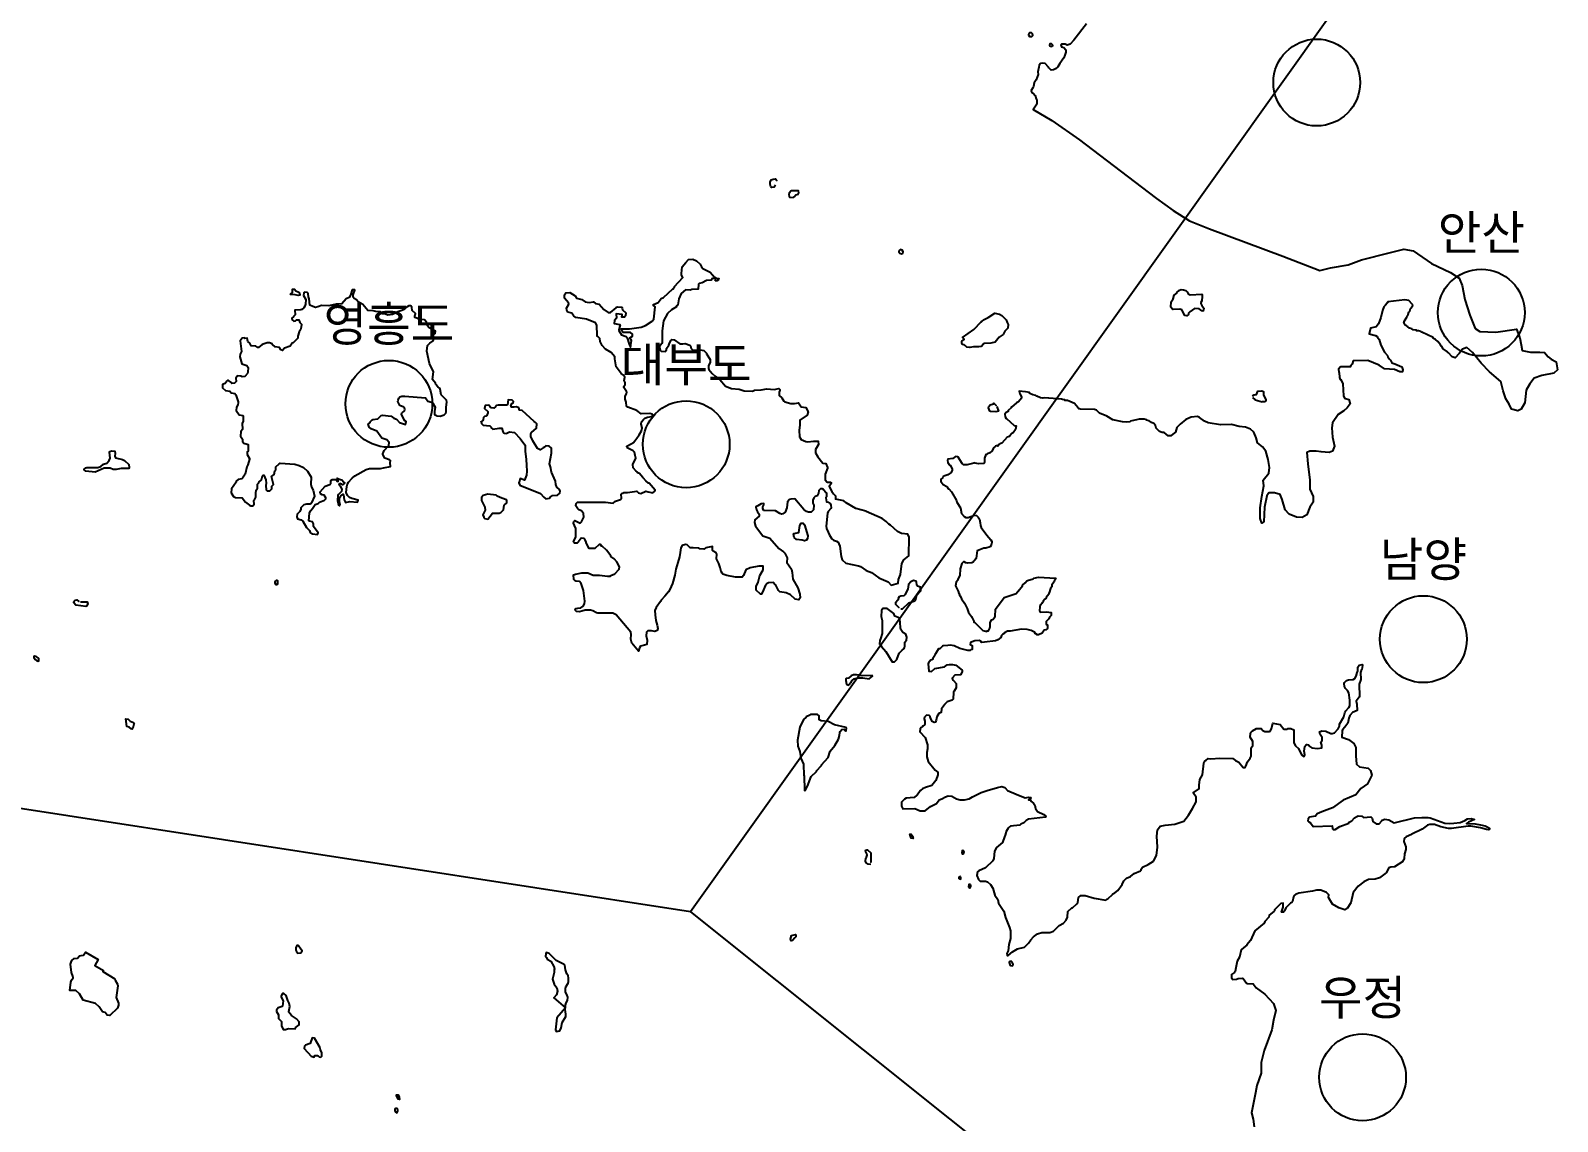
# Model space of a CAD drawing. Header units: millimetres. Extents: x -19392 to 580976, y -49129 to 736091.
# Drawn here: x 143650 to 187640, y 396857 to 428269 of the extents above; entities that cross this region are included whole.
import ezdxf
from ezdxf.enums import TextEntityAlignment as Align

# ---------------------------------------------------------------- set-up
doc = ezdxf.new("R2010")
doc.units = ezdxf.units.MM
for name, color, linetype in [('2121', 7, 'Continuous'), ('2122', 7, 'Continuous'), ('AWS', 4, 'Continuous'), ('AWS명', 2, 'Continuous'), ('티센', 6, 'Continuous')]:
    doc.layers.add(name, color=color, linetype=linetype)
doc.styles.get("Standard").update_dxf_attribs({"font": ''})
doc.styles.get('Standard').set_extended_font_data('Gulim')

msp = doc.modelspace()

# ---------------------------------------------------------------- linework, layer by layer
at = {"layer": '2121', "color": 7}
for points in [[(174072, 428459), (173707, 427990), (173597, 427880), (173516, 427851), (173516, 427851), (173454, 427876), (173348, 427881), (173335, 427857), (173352, 427800), (173421, 427780), (173478, 427717), (173474, 427647), (173474, 427647), (173446, 427561), (173417, 427487), (173302, 427324), (173249, 427227), (173178, 427167), (173123, 427139), (173054, 427131), (172983, 427197), (172977, 427217), (172882, 427321), (172801, 427334), (172751, 427319), (172707, 427273), (172697, 427218), (172674, 427076), (172680, 427006), (172619, 426847), (172564, 426766), (172549, 426654), (172522, 426622), (172478, 426544), (172479, 426521), (172494, 426487), (172534, 426463), (172592, 426398), (172618, 426306), (172638, 426266), (172638, 426154), (172566, 426038), (172535, 425995), (173076, 425675), (173869, 425125), (174642, 424533)], [(174642, 424533), (176086, 423435), (176573, 423087), (177041, 422786), (177615, 422561), (179733, 421768), (180792, 421357), (181099, 421438), (181609, 421519), (181996, 421663), (182789, 421866), (183218, 421970), (183484, 421930), (184011, 421559), (184561, 421299), (184804, 421137), (184891, 420928), (184972, 420523), (185111, 420072), (185273, 419689), (185400, 419603), (185869, 419585), (186459, 419666), (186558, 419423), (186598, 419221), (186621, 419053), (186865, 419012), (187131, 419012), (187270, 418995), (187374, 418873), (187455, 418810), (187600, 418729), (187640, 418503), (187536, 418404), (187189, 418341), (186969, 418260), (186847, 418098), (186743, 417912), (186702, 417548), (186598, 417363), (186500, 417322), (186315, 417363), (186251, 417507), (186153, 417669), (186072, 417895), (186008, 418161), (185684, 418445), (185441, 418688), (185192, 418995), (185030, 419140), (184908, 419093), (184804, 418972), (184690, 418845), (184609, 418874), (184504, 418988), (184473, 419008), (184473, 419020), (184350, 419109), (184306, 419170), (184286, 419182), (184274, 419220), (184196, 419312), (184129, 419369), (184073, 419401), (184061, 419427), (183729, 419584), (183708, 419607), (183635, 419625), (183579, 419626), (183579, 419639), (183481, 419655), (183447, 419677), (183380, 419698), (183328, 419738), (183306, 419744), (183287, 419771), (183255, 419782), (183219, 419846), (183229, 419909), (183301, 420016), (183308, 420053), (183339, 420093), (183359, 420161), (183359, 420161), (183385, 420185), (183406, 420262), (183464, 420329), (183471, 420368), (183459, 420395), (183361, 420499), (183242, 420514), (182754, 420453), (182753, 420440), (182734, 420434), (182734, 420422), (182677, 420348), (182639, 420312), (182603, 420212), (182550, 420007), (182488, 419820), (182417, 419734), (182255, 419696), (182214, 419535), (182401, 419488), (182444, 419459), (182458, 419442), (182451, 419436), (182505, 419371), (182547, 419213), (182656, 419012), (182741, 418914), (182754, 418874), (182802, 418803), (182832, 418774), (182869, 418705), (182869, 418705), (182956, 418676), (183155, 418582), (183185, 418504), (183179, 418445), (183095, 418443), (182941, 418507), (182660, 418527), (182506, 418633), (182176, 418769), (181759, 418757), (181729, 418665), (181674, 418603), (181674, 418587), (181387, 418589), (181336, 418515), (181340, 418437), (181352, 418419), (181358, 418283), (181384, 418223), (181397, 418223), (181460, 418100), (181473, 417750), (181507, 417687), (181507, 417687), (181626, 417646), (181666, 417525), (181585, 417403), (181487, 417316), (181319, 417218), (181157, 416975), (181140, 416830), (181157, 416564), (181221, 416297), (181157, 416159), (181059, 416118), (180833, 416135), (180688, 416159), (180509, 416159), (180422, 416118), (180445, 415788), (180509, 415319), (180509, 415059), (180607, 414850), (180607, 414688), (180509, 414549), (180422, 414324), (180283, 414243), (180121, 414260), (179913, 414341), (179791, 414468), (179710, 414769), (179652, 414914), (179490, 414955), (179322, 414955), (179264, 414874), (179201, 414549), (179183, 414121), (179120, 414080), (179079, 414219), (179079, 414526), (179120, 414850), (179183, 415157), (179160, 415319), (179322, 415528), (179345, 415690), (179305, 415915), (179241, 416159), (179143, 416280), (178998, 416402), (178957, 416546), (178894, 416708), (178795, 416789), (178651, 416847), (178471, 416871), (178246, 416926), (177937, 416920), (177582, 416973), (177467, 417020), (177331, 417130), (177266, 417159), (177085, 417140), (176937, 417067), (176769, 416934), (176677, 416836), (176636, 416708), (176555, 416651), (176497, 416598), (176422, 416598), (176364, 416645), (176306, 416691), (176254, 416691), (176173, 416726), (176080, 416822), (176080, 416822), (176063, 416894), (176014, 416951), (175942, 416980), (175878, 417028), (175797, 417048), (175797, 417061), (175734, 417077), (175585, 417083), (175553, 417068), (175335, 417022), (175316, 417006), (175215, 416995), (175109, 417006), (174828, 417057), (174658, 417170), (174450, 417251), (174359, 417340), (174303, 417360), (173897, 417363), (173851, 417378), (173850, 417392), (173819, 417417), (173731, 417531), (173525, 417612), (173451, 417620), (173451, 417633), (173383, 417643), (173352, 417659), (172990, 417681), (172990, 417681), (172865, 417689), (172811, 417680), (172746, 417691), (172638, 417739), (172610, 417763), (172529, 417777), (172442, 417821), (172427, 417846), (172310, 417868), (172134, 417884), (172148, 417806), (172203, 417718), (172199, 417686), (172110, 417582), (172053, 417549), (171916, 417424), (171904, 417424), (171898, 417406), (171816, 417325), (171816, 417300), (171758, 417272), (171721, 417220), (171726, 417145), (171755, 417094), (171767, 417094), (171990, 416900), (172046, 416884), (172026, 416784), (171956, 416689), (171924, 416664), (171854, 416593), (171854, 416593), (171854, 416581), (171791, 416556), (171632, 416391), (171607, 416376), (171538, 416336), (171515, 416305), (171509, 416317), (171449, 416306), (171443, 416288), (171393, 416251), (171354, 416164), (171290, 416109), (171219, 416084), (171200, 416063), (171171, 416058), (171132, 415955), (171136, 415843), (171110, 415806), (170960, 415795), (170861, 415816), (170855, 415826), (170829, 415810), (170635, 415763), (170535, 415768), (170486, 415806), (170378, 415984), (170352, 415999), (170302, 416003), (170219, 415951), (170081, 415925), (170069, 415891), (170069, 415891), (170074, 415834), (170086, 415806), (170099, 415806), (170106, 415773), (170119, 415770), (170129, 415750), (170141, 415750), (170203, 415652), (170202, 415608), (170169, 415546), (170074, 415472), (169993, 415452), (169943, 415425), (169929, 415388), (169879, 415351), (169872, 415270), (169884, 415270), (169945, 415194), (170050, 415136), (170091, 415076), (170108, 415070), (170179, 414984), (170325, 414734), (170336, 414687), (170445, 414523), (170475, 414360), (170549, 414278), (170597, 414250), (170667, 414249), (170844, 414310), (170905, 414304), (170905, 414304), (170948, 414259), (170985, 414203), (171010, 414093), (171015, 414018), (171039, 413961), (171203, 413735), (171313, 413609), (171343, 413559), (171343, 413528), (171322, 413447), (171298, 413406), (171176, 413367), (171113, 413362), (170926, 413285), (170898, 413079), (170886, 413054), (170841, 413011), (170840, 412999), (170822, 412993), (170803, 412962), (170771, 412938), (170646, 412933), (170596, 412940), (170547, 412973), (170528, 412970), (170477, 412923), (170435, 412772), (170421, 412574), (170370, 412476), (170363, 412445), (170313, 412383), (170313, 412383), (170298, 412283), (170376, 412128), (170396, 412056), (170409, 412054), (170416, 412002), (170434, 411989), (170473, 411905), (170562, 411783), (170633, 411625), (170672, 411512), (170757, 411392), (170765, 411364), (170777, 411360), (170831, 411259), (170831, 411234), (170850, 411234), (171082, 410992), (171202, 410966), (171208, 410985), (171252, 410987), (171284, 411062), (171297, 411108), (171298, 411216), (171331, 411299), (171369, 411313), (171439, 411397), (171455, 411606), (171701, 411942), (172043, 412055), (172084, 412105), (172096, 412105), (172096, 412105), (172103, 412125), (172228, 412277), (172228, 412302), (172301, 412366), (172350, 412425), (172373, 412436), (172533, 412481), (172553, 412500), (172688, 412526), (173175, 412505), (173187, 412480), (173149, 412444), (173139, 412396), (173078, 412313), (173073, 412251), (173032, 412202), (172999, 412077), (172987, 412065), (172986, 412040), (172911, 411942), (172911, 411924), (172867, 411893), (172825, 411841), (172825, 411822), (172795, 411803), (172789, 411772), (172756, 411732), (172738, 411725), (172726, 411677), (172722, 411557), (172734, 411519), (172734, 411519), (172916, 411535), (173053, 411508), (173052, 411427), (173003, 411373), (172984, 411330), (172911, 411248), (172910, 411186), (172934, 411154), (172947, 411153), (172945, 411054), (172901, 411011), (172850, 410999), (172793, 410912), (172686, 410871), (172643, 410872), (172620, 410899), (172601, 410899), (172575, 410947), (172476, 410992), (172358, 411020), (172196, 411029), (171870, 410977), (171795, 410973), (171714, 410931), (171714, 410912), (171657, 410884), (171625, 410850), (171604, 410794), (171516, 410727), (171447, 410700), (171132, 410656), (171132, 410656), (171046, 410652), (171040, 410678), (170979, 410701), (170853, 410700), (170728, 410652), (170720, 410590), (170776, 410558), (170781, 410476), (170774, 410445), (170737, 410434), (170724, 410418), (170655, 410419), (170419, 410473), (170258, 410556), (170158, 410574), (170082, 410562), (169945, 410552), (169920, 410540), (169848, 410470), (169813, 410461), (169723, 410324), (169711, 410325), (169704, 410270), (169646, 410189), (169640, 410158), (169570, 410128), (169563, 410106), (169516, 410063), (169515, 410038), (169528, 409825), (169528, 409825), (169602, 409809), (169703, 409896), (169979, 409952), (170058, 410003), (170130, 410018), (170212, 410017), (170306, 409995), (170490, 409856), (170489, 409801), (170444, 409720), (170278, 409707), (170205, 409624), (170211, 409589), (170232, 409560), (170244, 409557), (170322, 409472), (170317, 409341), (170317, 409341), (170262, 409250), (170243, 409217), (170233, 409018), (170201, 408987), (170057, 408942), (169981, 408866), (169980, 408853), (169897, 408741), (169889, 408636), (169820, 408599), (169756, 408506), (169741, 408411), (169721, 408358), (169679, 408348), (169623, 408375), (169580, 408478), (169572, 408503), (169538, 408548), (169458, 408559), (169408, 408495), (169393, 408450), (169412, 408379), (169412, 408301), (169402, 408281), (169361, 408240), (169348, 408241), (169335, 408216), (169305, 408198), (169276, 408165), (169275, 408077), (169422, 407913), (169422, 407913), (169490, 407701), (169488, 407587), (169476, 407480), (169475, 407356), (169511, 407224), (169713, 406971), (169787, 406916), (169786, 406836), (169736, 406671), (169612, 406535), (169433, 406472), (169349, 406430), (169304, 406396), (169303, 406384), (169279, 406381), (169195, 406254), (169183, 406254), (169107, 406181), (168876, 406163), (168832, 406138), (168742, 406049), (168746, 405931), (168783, 405855), (169127, 405868), (169276, 405803), (169425, 405800), (169578, 405930), (169747, 406014), (169825, 406113), (169900, 406149), (170008, 406202), (170084, 406237), (170188, 406226), (170327, 406145), (170437, 406116), (170558, 406116), (170691, 406145), (170790, 406208), (171033, 406330), (171212, 406382), (171508, 406474), (171629, 406503), (171722, 406474), (171797, 406388), (172046, 406283), (172306, 406173), (172399, 406191), (172467, 406182), (172467, 406182), (172448, 406140), (172404, 406118), (172460, 406111), (172465, 406083), (172549, 406020), (172583, 405963), (172600, 405869), (172661, 405780), (172842, 405695), (172896, 405646), (172895, 405620), (172402, 405563), (172338, 405526), (172267, 405455), (172180, 405413), (172155, 405388), (171881, 405355), (171855, 405340), (171817, 405306), (171758, 405201), (171731, 405097), (171706, 405054), (171652, 404890), (171476, 404749), (171418, 404644), (171402, 404432), (171370, 404358), (171160, 404162), (171160, 404162), (170966, 404071), (170934, 404040), (170913, 403940), (170961, 403824), (171007, 403777), (171167, 403780), (171216, 403761), (171302, 403678), (171370, 403571), (171429, 403376), (171515, 403247), (171537, 403144), (171690, 402916), (171737, 402728), (171858, 402438), (171882, 402344), (171884, 402120), (171831, 401952), (171815, 401771), (171777, 401696), (171782, 401637), (171819, 401634), (171940, 401741), (172085, 401826), (172285, 401875), (172405, 401987), (172470, 402089), (172545, 402174), (172661, 402257), (172786, 402299), (173011, 402302), (173011, 402302), (173123, 402337), (173283, 402500), (173408, 402570), (173485, 402650), (173524, 402743), (173532, 402902), (173645, 403004), (173665, 403010), (173798, 403119), (173818, 403163), (173845, 403306), (173909, 403361), (174034, 403365), (174295, 403290), (174627, 403225), (174660, 403258), (174690, 403270), (174828, 403400), (174828, 403412), (174890, 403439), (174978, 403506), (175103, 403681), (175152, 403785), (175228, 403859), (175342, 403907), (175443, 403996), (175632, 404071), (175651, 404089), (175651, 404120), (175683, 404176), (175849, 404257), (176000, 404356), (176086, 404518), (176115, 404755), (176098, 405074), (176115, 405253), (176191, 405357), (176335, 405386), (176613, 405415), (176879, 405502), (177012, 405676), (177128, 405867), (177232, 406058), (177232, 406191), (177141, 406317), (177141, 406317), (177302, 406427), (177319, 406455), (177317, 406536), (177337, 406703), (177413, 406841), (177452, 407177), (177465, 407215), (177486, 407242), (177506, 407248), (177577, 407307), (177657, 407302), (177914, 407320), (178288, 407305), (178360, 407252), (178462, 407198), (178584, 407053), (178641, 407052), (178666, 407089), (178712, 407207), (178788, 407313), (178820, 407374), (178820, 407374), (178812, 407612), (178863, 407686), (178865, 407797), (178786, 407918), (178794, 408024), (178813, 408067), (178851, 408107), (178965, 408174), (179108, 408169), (179150, 408118), (179213, 408086), (179338, 408081), (179363, 408096), (179401, 408161), (179442, 408323), (179647, 408285), (179758, 408152), (179850, 408154), (179875, 408169), (179957, 408173), (180050, 408135), (180050, 407760), (180090, 407672), (180178, 407595), (180267, 407413), (180339, 407368), (180359, 407412), (180344, 407521), (180358, 407655), (180388, 407694), (180419, 407707), (180419, 407707), (180463, 407700), (180506, 407652), (180567, 407615), (180729, 407599), (180854, 407616), (180854, 407696), (180827, 407777), (180858, 407826), (180862, 407912), (180801, 407995), (180788, 408071), (180856, 408103), (180968, 408095), (181111, 408030), (181154, 408027), (181217, 408048), (181326, 408164), (181357, 408237), (181365, 408295), (181481, 408506), (181517, 408624), (181544, 408676), (181634, 408777), (181658, 408821), (181659, 408987), (181629, 409203), (181590, 409266), (181533, 409324), (181502, 409385), (181499, 409467), (181503, 409498), (181503, 409498), (181560, 409556), (181622, 409573), (181751, 409583), (181804, 409612), (181837, 409674), (181860, 409742), (181856, 409759), (181889, 409829), (181885, 409942), (181924, 409994), (182011, 410015), (182023, 409983), (182009, 409871), (181986, 409842), (181967, 409784), (181973, 409584), (181927, 409448), (181934, 409097), (181928, 409073), (181842, 408962), (181865, 408874), (181871, 408692), (181735, 408630), (181658, 408543), (181630, 408472), (181603, 408322), (181519, 408208), (181449, 408137), (181437, 408100), (181431, 407919), (181620, 407852), (181771, 407742), (181829, 407621), (181829, 407383), (181852, 407140), (181939, 407071), (182182, 407030), (182251, 406961), (182292, 406828), (182170, 406579), (181979, 406446), (181829, 406266), (181470, 406104), (181157, 405884), (180856, 405774), (180717, 405713), (180717, 405713), (180667, 405645), (180494, 405622), (180459, 405567), (180452, 405511), (180478, 405485), (180526, 405460), (180599, 405353), (181150, 405369), (181161, 405287), (181179, 405259), (181191, 405259), (181235, 405265), (181368, 405353), (181625, 405449), (181643, 405477), (181720, 405516), (181791, 405602), (181860, 405642), (181901, 405653), (181901, 405653), (182003, 405649), (182052, 405610), (182266, 405626), (182302, 405593), (182320, 405497), (182418, 405430), (182500, 405428), (182581, 405517), (182589, 405536), (182669, 405558), (182727, 405556), (182782, 405546), (182937, 405459), (183520, 405601), (183731, 405611), (183920, 405605), (183976, 405595), (184399, 405448), (184530, 405439), (184650, 405442), (184842, 405469), (184968, 405519), (185045, 405574), (185155, 405579), (185248, 405555), (185081, 405477), (185017, 405432), (185273, 405427), (185425, 405393), (185557, 405369), (185618, 405338), (185618, 405338), (185685, 405305), (185685, 405269), (185651, 405256), (185599, 405260), (185426, 405315), (185141, 405361), (185072, 405362), (184590, 405294), (184503, 405296), (184278, 405337), (184098, 405408), (183961, 405410), (183898, 405387), (183746, 405270), (183440, 405129), (183433, 405117), (183285, 405052), (183236, 405017), (183223, 404992), (183216, 404917), (183276, 404767), (183275, 404685), (183229, 404567), (183226, 404430), (183207, 404380), (183182, 404355), (183182, 404343), (182942, 404191), (182836, 404176), (182785, 404156), (182703, 404014), (182512, 403875), (182384, 403835), (182193, 403823), (182060, 403754), (181898, 403632), (181759, 403453), (181690, 403152), (181580, 402990), (181516, 402949), (181337, 403007), (181157, 403111), (181047, 403308), (181049, 403383), (180987, 403448), (180819, 403519), (180699, 403520), (180582, 403491), (180193, 403429), (180096, 403391), (180055, 403359), (180035, 403325), (180003, 403188), (179983, 403170), (179983, 403157), (179952, 403142), (179812, 403010), (179778, 402917), (179748, 402886), (179691, 402881), (179737, 403030), (179739, 403143), (179671, 403128), (179492, 402946), (179492, 402922), (179474, 402916), (179473, 402903), (179334, 402796), (179327, 402743), (179205, 402617), (179186, 402565), (178920, 402344), (178798, 402071), (178798, 402071), (178689, 401941), (178689, 401929), (178609, 401870), (178531, 401794), (178477, 401583), (178413, 401471), (178402, 401427), (178376, 401278), (178351, 401172), (178332, 401141), (178249, 401090), (178252, 400993), (178292, 400942), (178394, 400952), (178438, 400969), (178562, 400978), (178586, 400969), (178684, 400839), (178715, 400832), (178876, 400820), (178960, 400706), (178960, 400706), (179206, 400518), (179461, 400252), (179531, 400049), (179461, 399777), (179409, 399494), (179195, 398903), (179108, 398550), (179108, 398249), (178975, 397896), (178940, 397676), (178824, 397103), (178871, 396918), (178905, 396698)]]:
    msp.add_lwpolyline(points, dxfattribs=at)
at = {"layer": '2122', "color": 7}
for points in [[(172489, 428204), (172427, 428208), (172411, 428180), (172404, 428144), (172428, 428102), (172495, 428097), (172522, 428124), (172520, 428175), (172489, 428204), (172489, 428204)], [(173065, 427885), (173016, 427885), (173003, 427849), (173027, 427818), (173069, 427809), (173100, 427827), (173092, 427855), (173066, 427885), (173066, 427885)], [(165108, 423817), (165073, 423755), (165005, 423749), (164979, 423766), (164958, 423843), (164963, 423904), (164983, 423974), (165042, 423994), (165115, 424004), (165148, 423953), (165148, 423953)], [(165651, 423480), (165700, 423535), (165764, 423556), (165789, 423593), (165771, 423656), (165559, 423653), (165510, 423588), (165501, 423548), (165507, 423492), (165519, 423470), (165624, 423458), (165651, 423480), (165651, 423480)], [(168757, 421947), (168715, 421962), (168678, 421940), (168664, 421901), (168690, 421858), (168745, 421842), (168783, 421858), (168790, 421894), (168758, 421947), (168758, 421947)], [(166591, 414848), (166592, 414912), (166592, 414951), (166557, 414978), (166504, 415035), (166504, 415035), (166500, 415058), (166461, 415073), (166406, 415069), (166363, 415021), (166353, 414948), (166315, 414873), (166315, 414873), (166252, 414848), (166212, 414812), (166190, 414747), (166186, 414664), (166220, 414606), (166211, 414472), (166138, 414404), (166067, 414402), (166009, 414417), (165931, 414482), (165673, 414782), (165550, 414780), (165517, 414766), (165461, 414700), (165435, 414525), (165389, 414405), (165319, 414351), (165286, 414347), (165236, 414364), (165117, 414435), (164779, 414452), (164743, 414494), (164746, 414557), (164777, 414609), (164776, 414651), (164704, 414638), (164608, 414580), (164550, 414558), (164567, 414472), (164598, 414413), (164639, 414348), (164639, 414348), (164638, 414288), (164518, 414183), (164511, 414106), (164532, 413994), (164749, 413722), (164947, 413649), (165205, 413352), (165341, 413257), (165378, 413219), (165445, 413085), (165443, 412952), (165577, 412759), (165589, 412666), (165612, 412475), (165756, 412219), (165815, 412043), (165819, 411931), (165781, 411881), (165682, 411895), (165540, 412016), (165416, 412074), (165235, 412106), (165199, 412150), (165126, 412295), (165099, 412309), (165046, 412373), (164909, 412370), (164875, 412349), (164817, 412278), (164765, 412166), (164712, 412043), (164677, 412043), (164559, 412155), (164559, 412261), (164612, 412384), (164665, 412578), (164753, 412743), (164753, 412843), (164636, 412843), (164383, 412796), (164253, 412743), (164194, 412578), (164153, 412526), (163959, 412526), (163713, 412576), (163595, 412613), (163574, 412641), (163549, 412691), (163521, 412806), (163478, 412925), (163408, 413062), (163423, 413193), (163399, 413231), (163312, 413279), (163299, 413298), (163295, 413415), (163106, 413374), (163043, 413340), (162933, 413347), (162902, 413362), (162738, 413370), (162658, 413377), (162571, 413463), (162521, 413467), (162428, 413437), (162386, 413378), (162367, 413244), (162348, 413114), (162298, 412955), (162240, 412756), (162211, 412588), (162141, 412351), (162064, 412176), (162029, 412106), (161926, 411981), (161926, 411981), (161819, 411867), (161796, 411830), (161677, 411656), (161635, 411567), (161641, 411447), (161664, 411277), (161707, 411144), (161720, 411049), (161703, 410998), (161640, 410968), (161543, 410988), (161438, 410984), (161398, 410945), (161384, 410838), (161412, 410711), (161404, 410595), (161334, 410570), (161225, 410541), (161190, 410496), (161164, 410399), (160977, 410628), (160947, 410741), (160955, 410878), (160946, 410947), (160521, 411441), (160422, 411493), (159991, 411493), (159954, 411500), (159848, 411561), (159787, 411578), (159630, 411582), (159630, 411582), (159534, 411552), (159452, 411532), (159379, 411538), (159345, 411582), (159364, 411627), (159417, 411636), (159506, 411645), (159575, 411692), (159613, 411760), (159621, 411839), (159579, 412146), (159518, 412351), (159468, 412401), (159357, 412412), (159337, 412428), (159304, 412466), (159297, 412592), (159346, 412612), (159536, 412656), (159709, 412650), (159858, 412583), (160046, 412585), (160276, 412554), (160358, 412557), (160372, 412581), (160484, 412628), (160608, 412758), (160619, 412827), (160546, 412971), (160466, 413060), (160367, 413127), (160367, 413127), (160367, 413139), (160245, 413307), (160114, 413421), (160102, 413421), (160066, 413466), (160029, 413467), (159908, 413350), (159746, 413352), (159660, 413522), (159656, 413535), (159618, 413623), (159600, 413642), (159511, 413656), (159431, 413539), (159398, 413508), (159324, 413512), (159294, 413547), (159358, 413687), (159361, 413935), (159319, 414019), (159289, 414089), (159302, 414135), (159335, 414162), (159465, 414091), (159485, 414088), (159520, 414118), (159556, 414180), (159588, 414257), (159578, 414367), (159526, 414443), (159446, 414472), (159446, 414472), (159415, 414495), (159360, 414583), (159374, 414652), (159411, 414685), (160217, 414693), (160436, 414663), (160499, 414715), (160650, 414768), (160676, 414806), (160665, 414924), (160693, 414947), (160721, 414950), (160749, 414967), (160847, 414969), (161122, 415004), (161165, 414954), (161233, 414940), (161378, 415010), (161447, 414986), (161579, 414953), (161638, 415002), (161647, 415031), (161470, 415240), (161458, 415240), (161381, 415304), (161300, 415392), (161294, 415412), (161282, 415412), (161198, 415510), (161137, 415538), (161137, 415551), (161137, 415551), (161088, 415589), (161015, 415680), (161007, 415770), (161086, 415953), (161072, 416035), (161047, 416124), (161016, 416167), (160836, 416258), (160831, 416305), (160956, 416370), (161025, 416410), (161063, 416458), (161115, 416536), (161183, 416627), (161249, 416745), (161270, 416831), (161239, 416939), (161256, 417007), (161305, 417069), (161344, 417103), (161420, 417133), (161543, 417159), (161601, 417195), (161563, 417221), (161488, 417238), (161239, 417233), (161116, 417329), (160855, 417426), (160824, 417454), (160814, 417564), (160777, 417653), (160777, 417653), (160779, 417734), (160824, 417817), (160830, 417860), (160824, 417880), (160739, 417990), (160740, 418021), (160784, 418076), (160785, 418134), (160749, 418196), (160775, 418290), (160734, 418349), (160664, 418391), (160518, 418587), (160484, 418819), (160485, 418875), (160375, 419002), (160213, 419091), (160116, 419200), (160060, 419313), (160056, 419401), (159994, 419464), (159982, 419464), (159970, 419490), (159968, 419789), (159926, 419852), (159672, 419963), (159360, 420011), (159298, 420044), (159243, 420132), (159131, 420164), (159117, 420180), (159117, 420180), (159101, 420214), (159096, 420271), (159160, 420389), (159151, 420431), (159032, 420566), (159033, 420660), (159071, 420721), (159190, 420729), (159339, 420633), (159381, 420563), (159537, 420521), (159629, 420456), (159741, 420436), (159873, 420453), (159922, 420408), (160035, 420388), (160169, 420235), (160287, 420152), (160362, 420151), (160520, 420283), (160533, 420308), (160558, 420317), (160682, 420302), (160697, 420278), (160706, 420227), (160805, 420144), (160791, 420051), (160760, 420020), (160690, 420015), (160698, 420086), (160692, 420096), (160692, 420096), (160518, 420115), (160528, 419992), (160476, 419918), (160469, 419837), (160631, 419801), (160637, 419791), (160597, 419648), (160603, 419629), (160676, 419509), (160813, 419457), (160843, 419419), (160894, 419235), (160939, 419154), (160960, 419347), (160912, 419418), (160994, 419467), (160995, 419529), (160933, 419573), (160727, 419576), (160666, 419647), (160672, 419681), (160904, 419680), (161242, 419731), (161368, 419773), (161563, 419901), (161608, 419956), (161645, 420312), (161589, 420362), (161602, 420378), (161728, 420435), (161817, 420549), (161817, 420549), (161886, 420583), (162159, 420831), (162177, 420834), (162178, 420853), (162205, 420885), (162206, 420898), (162439, 421158), (162403, 421224), (162409, 421233), (162403, 421271), (162403, 421271), (162420, 421467), (162526, 421591), (162609, 421678), (162728, 421687), (162838, 421641), (162944, 421545), (162976, 421467), (163017, 421416), (163233, 421311), (163302, 421237), (163352, 421168), (163403, 421136), (163476, 421132), (163472, 421095), (163426, 421067), (163375, 421049)], [(163375, 421049), (163392, 421087), (163387, 421102), (163369, 421121), (163303, 421130), (163282, 421122), (163262, 421085), (163125, 421068), (162999, 421002), (162915, 420984), (162892, 420966), (162883, 420822), (162702, 420816), (162651, 420789), (162521, 420803), (162394, 420699), (162323, 420545), (162296, 420376), (162258, 420340), (162257, 420315), (162112, 420232), (162004, 420125), (161888, 419914), (161844, 419624), (161847, 419284), (161840, 419259), (161772, 419176), (161783, 419099), (161793, 419066), (161818, 419038), (161931, 419026), (161931, 419026), (161974, 419075), (161976, 419113), (162039, 419213), (162059, 419268), (162108, 419352), (162129, 419370), (162197, 419360), (162352, 419251), (162439, 419249), (162509, 419261), (162645, 419206), (162663, 419190), (162687, 419111), (162731, 419069), (162943, 419079), (163049, 419059), (163123, 418979), (163128, 418956), (163232, 418794), (163230, 418725), (163179, 418613), (163178, 418535), (163190, 418510), (163288, 418393), (163374, 418316), (163511, 418220), (163676, 418030), (163843, 417965), (164061, 417942), (164205, 417897), (164448, 417890), (164448, 417890), (164504, 417910), (164702, 417920), (164865, 417949), (164867, 417954), (165075, 417933), (165211, 417962), (165242, 417930), (165241, 417887), (165216, 417855), (165214, 417756), (165294, 417689), (165348, 417597), (165380, 417582), (165380, 417582), (165555, 417527), (165662, 417527), (165774, 417547), (165774, 417547), (165852, 417433), (165989, 417413), (166056, 417292), (166029, 417192), (165814, 417046), (165818, 416909), (165791, 416766), (165800, 416566), (165856, 416489), (165987, 416437), (166042, 416431), (166205, 416446), (166337, 416445), (166348, 416351), (166264, 416209), (166267, 416111), (166332, 415992), (166476, 415812), (166551, 415807), (166558, 415803), (166611, 415691), (166611, 415666), (166546, 415492), (166543, 415330), (166598, 415267), (166692, 415262), (166723, 415233), (166658, 415137), (166737, 414998), (166788, 414932), (166838, 414869), (166842, 414777)], [(149824, 419422), (149743, 419407), (149686, 419330), (149724, 419023), (149686, 418949), (149681, 418874), (149738, 418673), (149880, 418621), (149917, 418570), (149915, 418433), (149902, 418396), (149825, 418310), (149751, 418295), (149706, 418314), (149613, 418322), (149568, 418263), (149573, 418164), (149529, 418120), (149454, 418108), (149453, 418122), (149349, 418192), (149323, 418189), (149305, 418177), (149254, 418102), (149184, 418076), (149183, 417983), (149269, 417900), (149388, 417885), (149431, 417841), (149535, 417821), (149561, 417783), (149561, 417783), (149633, 417582), (149632, 417551), (149618, 417488), (149580, 417427), (149579, 417333), (149658, 417206), (149762, 417180), (149776, 417167), (149773, 417017), (149761, 416976), (149748, 416962), (149759, 416783), (149706, 416725), (149697, 416593), (149753, 416505), (149758, 416436), (149794, 416392), (149895, 416363), (149919, 416346), (149925, 416215), (149917, 416153), (149894, 416134), (149896, 416060), (149962, 415946), (149962, 415928), (149915, 415765), (149882, 415706), (149830, 415498), (149760, 415381), (149738, 415362), (149628, 415339), (149628, 415339), (149577, 415290), (149577, 415268), (149442, 415074), (149428, 414955), (149501, 414854), (149557, 414822), (149744, 414813), (149848, 414686), (149959, 414603), (149996, 414583), (150053, 414583), (150091, 414632), (150080, 414738), (150099, 414757), (150138, 414831), (150139, 414950), (150153, 415037), (150186, 415093), (150188, 415206), (150223, 415243), (150229, 415263), (150302, 415329), (150334, 415445), (150354, 415465), (150367, 415462), (150434, 415332), (150439, 415239), (150432, 415171), (150442, 415045), (150472, 415016), (150546, 415012), (150546, 415012), (150598, 415074), (150599, 415148), (150650, 415198), (150597, 415424), (150673, 415485), (150688, 415591), (150719, 415634), (150720, 415709), (150809, 415792), (150838, 415808), (151264, 415784), (151388, 415742), (151519, 415690), (151631, 415577), (151740, 415405), (151724, 415206), (151748, 415124), (151797, 415030), (151831, 414857), (151747, 414668), (151722, 414643), (151703, 414635), (151596, 414632), (151521, 414612), (151439, 414529), (151438, 414486), (151406, 414417), (151330, 414343), (151322, 414265), (151328, 414237), (151340, 414212), (151340, 414212), (151449, 414178), (151495, 414141), (151596, 413963), (151684, 413869), (151711, 413820), (151770, 413780), (151914, 413760), (151933, 413803), (151804, 413993), (151800, 414062), (151770, 414118), (151687, 414138), (151670, 414151), (151686, 414369), (151712, 414444), (151776, 414505), (151846, 414623), (151933, 414646), (151979, 414692), (152117, 414749), (152155, 414787), (152155, 414812), (152112, 414887), (152053, 414901), (152007, 414930), (151991, 414963), (151996, 414989), (152135, 415146), (152274, 415196), (152299, 415234), (152300, 415309), (152300, 415309), (152350, 415342), (152454, 415341), (152481, 415290), (152513, 415286), (152514, 415349), (152489, 415377), (152525, 415363), (152576, 415342), (152619, 415335), (152681, 415262), (152693, 415259), (152693, 415234), (152642, 415185), (152605, 415210), (152565, 415230), (152536, 415205), (152554, 415166), (152579, 415141), (152615, 415054), (152608, 414998), (152519, 414912), (152503, 414877), (152498, 414737), (152526, 414599), (152551, 414587), (152571, 414618), (152547, 414693), (152555, 414817), (152593, 414867), (152656, 414922), (152659, 414897), (152659, 414897), (152671, 414897), (152685, 414759), (152728, 414684), (152853, 414706), (153071, 414690), (153085, 414747), (152904, 414796), (152843, 414825), (152780, 414885), (152745, 414964), (152760, 415139), (152786, 415213), (152815, 415262), (152920, 415380), (152997, 415444), (153323, 415625), (153412, 415662), (153736, 415661), (153822, 415674), (154025, 415713), (154008, 415825), (154022, 415887), (153991, 415909), (153854, 415958), (153799, 416059), (153800, 416084), (153836, 416178), (153972, 416319), (153979, 416406), (153918, 416482), (153769, 416531), (153769, 416531), (153629, 416737), (153468, 416802), (153407, 416852), (153382, 416934), (153433, 416981), (153434, 417002), (153491, 417061), (153516, 417073), (153659, 417092), (153756, 417181), (153787, 417196), (154041, 417167), (154116, 417104), (154191, 417077), (154277, 416982), (154456, 416929), (154470, 417010), (154428, 417043), (154336, 417219), (154347, 417259), (154359, 417259), (154426, 417323), (154433, 417361), (154427, 417404), (154408, 417424), (154289, 417477), (154236, 417583), (154240, 417630), (154263, 417688), (154294, 417722), (154347, 417745), (154347, 417745), (154433, 417744), (155025, 417689), (155098, 417600), (155204, 417570), (155241, 417544), (155308, 417422), (155289, 417302), (155292, 417210), (155347, 417187), (155360, 417171), (155454, 417170), (155567, 417205), (155618, 417255), (155628, 417292), (155623, 417379), (155621, 417424), (155647, 417566), (155636, 417627), (155498, 417756), (155485, 417775), (155453, 417944), (155435, 417976), (155385, 418014), (155329, 418079), (155317, 418114), (155234, 418222), (155256, 418441), (155147, 418686), (155065, 419037), (155087, 419205), (155151, 419267), (155151, 419267), (155249, 419333), (155258, 419365), (155228, 419438), (155222, 419491), (155304, 419546), (155318, 419617), (155132, 419708), (155077, 419780), (155060, 419874), (155005, 419944), (154848, 419951), (154780, 419989), (154725, 420008), (154720, 420061), (154733, 420076), (154739, 420126), (154641, 420206), (154636, 420303), (154605, 420344), (154545, 420338), (154428, 420263), (154415, 420239), (154345, 420204), (154234, 420171), (154082, 420089), (153946, 420078), (153845, 420112), (153790, 420113), (153733, 420167), (153597, 420180), (153523, 420197), (153523, 420197), (153368, 420208), (153225, 420385), (153088, 420461), (153046, 420512), (152972, 420552), (152948, 420589), (152942, 420664), (152995, 420798), (152989, 420807), (152914, 420802), (152871, 420652), (152834, 420584), (152748, 420546), (152620, 420401), (152451, 420390), (152245, 420341), (152037, 420349), (151926, 420315), (151857, 420296), (151781, 420321), (151695, 420365), (151674, 420543), (151656, 420599), (151651, 420688), (151619, 420726), (151545, 420737), (151525, 420718), (151518, 420643), (151585, 420526), (151570, 420393), (151550, 420331), (151550, 420331), (151524, 420287), (151471, 420240), (151436, 420226), (151267, 420217), (151278, 420079), (151228, 420034), (151228, 420021), (151176, 419986), (151187, 419942), (151232, 419903), (151288, 419910), (151314, 419941), (151382, 419937), (151406, 419861), (151461, 419816), (151447, 419729), (151424, 419653), (151393, 419593), (151355, 419466), (151348, 419409), (151212, 419280), (151187, 419268), (151132, 419181), (150970, 419128), (150912, 419054), (150866, 419073), (150819, 419143), (150694, 419161), (150621, 419227), (150615, 419247), (150537, 419278), (150537, 419278), (150465, 419279), (150322, 419226), (150219, 419140), (150194, 419144), (150139, 419179), (150002, 419187), (149971, 419263), (149910, 419314), (149891, 419415), (149828, 419403), (149824, 419422), (149824, 419422)], [(151275, 420662), (151144, 420665), (151152, 420688), (151201, 420730), (151202, 420824), (151253, 420823), (151289, 420778), (151376, 420733), (151395, 420714), (151406, 420645), (151356, 420644), (151275, 420662), (151275, 420662)], [(177398, 420515), (177395, 420484), (177369, 420434), (177368, 420406), (177393, 420352), (177454, 420276), (177436, 420188), (177390, 420199), (177316, 420254), (177179, 420262), (177046, 420173), (177008, 420130), (177007, 420096), (176967, 420052), (176901, 420066), (176816, 420224), (176760, 420244), (176566, 420240), (176541, 420254), (176498, 420304), (176507, 420453), (176571, 420540), (176598, 420652), (176675, 420710), (176675, 420723), (176756, 420796), (176800, 420811), (176869, 420807), (176938, 420787), (176974, 420743), (176998, 420689), (176998, 420689), (177054, 420663), (177392, 420683), (177404, 420670), (177400, 420583), (177401, 420583), (177398, 420515), (177398, 420515)], [(170829, 419661), (171033, 419886), (171045, 419886), (171046, 419898), (171071, 419898), (171102, 419935), (171235, 420006), (171430, 420129), (171566, 420103), (171629, 420066), (171757, 419937), (171790, 419867), (171815, 419805), (171810, 419699), (171724, 419615), (171669, 419520), (171556, 419440), (171442, 419299), (171316, 419263), (171132, 419257), (171103, 419248), (171057, 419181), (171035, 419167), (170974, 419165), (170815, 419164), (170711, 419138), (170629, 419156), (170577, 419205), (170545, 419223), (170495, 419230), (170476, 419266), (170476, 419266), (170482, 419325), (170546, 419369), (170501, 419435), (170829, 419661), (170829, 419661)], [(157742, 415321), (157720, 415247), (157745, 415177), (158342, 414943), (158436, 414831), (158495, 414789), (158601, 414801), (158623, 414835), (158685, 414881), (158834, 414891), (158897, 414946), (158913, 415001), (158890, 415051), (158817, 415124), (158787, 415194), (158779, 415298), (158662, 415550), (158634, 415708), (158605, 415789), (158661, 416100), (158662, 416243), (158593, 416300), (158495, 416308), (158442, 416262), (158418, 416256), (158335, 416192), (158260, 416230), (158119, 416452), (158065, 416578), (158066, 416659), (158079, 416696), (158079, 416696), (158229, 416818), (158235, 416940), (158201, 416984), (158162, 417014), (157818, 417328), (157735, 417341), (157718, 417402), (157653, 417435), (157580, 417424), (157502, 417429), (157489, 417487), (157508, 417524), (157559, 417548), (157566, 417585), (157523, 417624), (157414, 417632), (157390, 417494), (157364, 417485), (157120, 417486), (157070, 417472), (157044, 417432), (157000, 417398), (156919, 417402), (156900, 417412), (156901, 417424), (156888, 417424), (156888, 417437), (156851, 417478), (156746, 417471), (156732, 417386), (156824, 417304), (156824, 417304), (156824, 417266), (156797, 417185), (156763, 417164), (156732, 417158), (156696, 417131), (156695, 417065), (156682, 417038), (156625, 417007), (156643, 416979), (156646, 416954), (156692, 416903), (156886, 416884), (156920, 416846), (156920, 416833), (156971, 416792), (157154, 416824), (157227, 416816), (157255, 416722), (157295, 416672), (157370, 416667), (157377, 416680), (157451, 416712), (157589, 416695), (157761, 416521), (157888, 416343), (157901, 416318), (157900, 416162), (157932, 415917), (157942, 415754), (157948, 415578), (157938, 415469), (157938, 415469), (157879, 415319), (157760, 415366), (157742, 415321), (157742, 415321)], [(171493, 417439), (171541, 417311), (171459, 417293), (171309, 417298), (171290, 417308), (171249, 417403), (171255, 417439), (171295, 417490), (171394, 417519), (171404, 417537), (171471, 417474), (171471, 417474)], [(178855, 417699), (178929, 417631), (179129, 417574), (179129, 417574)], [(178859, 417755), (178906, 417778), (178969, 417790), (179009, 417883), (179121, 417897), (179176, 417871), (179175, 417775), (179235, 417636), (179235, 417611), (179196, 417581), (179129, 417574), (179129, 417574)], [(145842, 415668), (145767, 415670), (145514, 415555), (145246, 415578), (145197, 415623), (145198, 415641), (145242, 415676), (145276, 415684), (145585, 415685), (145680, 415715), (145750, 415782), (145850, 415812), (145920, 415892), (145949, 415956), (145926, 416127), (145936, 416149), (145980, 416163), (146077, 416158), (146092, 416090), (146078, 416009), (146096, 415968), (146301, 415917), (146362, 415885), (146480, 415771), (146491, 415683), (146479, 415659), (146260, 415662), (146115, 415627), (146034, 415628), (145947, 415664), (145842, 415668), (145842, 415668)], [(157296, 414598), (157372, 414671), (157375, 414746), (157363, 414759), (157232, 414800), (157097, 414857), (157066, 414894), (156822, 414918), (156692, 414879), (156647, 414820), (156645, 414733), (156739, 414544), (156750, 414463), (156683, 414324), (156706, 414257), (156737, 414216), (156823, 414199), (156964, 414372), (157151, 414369), (157201, 414393), (157274, 414473), (157296, 414598), (157296, 414598)], [(166591, 414848), (166560, 414817), (166582, 414696), (166628, 414688), (166685, 414650), (166708, 414601), (166714, 414521), (166710, 414502), (166631, 414416), (166612, 414373), (166570, 413998), (166584, 413934), (166633, 413825), (166668, 413740), (166738, 413632), (166788, 413595), (166866, 413565), (166913, 413536), (166939, 413493), (166963, 413418), (167006, 413128), (167033, 413029), (167136, 412937), (167508, 412856), (167564, 412833), (167725, 412724), (167880, 412665), (168091, 412509), (168362, 412395), (168440, 412300), (168440, 412300)], [(168440, 412300), (168643, 412354), (168658, 412460), (168711, 412609), (168753, 412921), (168814, 413026), (168956, 413142), (168968, 413679), (168928, 413767), (168742, 413789), (168624, 413840), (168427, 414031), (168377, 414058), (168296, 414136), (168187, 414216), (167721, 414417), (167715, 414427), (167424, 414506), (167144, 414673), (167083, 414730), (166842, 414777), (166842, 414777)], [(165788, 413811), (165810, 414017), (165854, 414082), (165905, 414085), (165947, 414033), (166044, 413719), (166031, 413642), (166007, 413592), (165947, 413572), (165884, 413594), (165716, 413613), (165648, 413676), (165631, 413776), (165644, 413788), (165788, 413811), (165788, 413811)], [(150770, 412376), (150766, 412323), (150740, 412307), (150728, 412311), (150698, 412356), (150699, 412405), (150743, 412439), (150768, 412438), (150770, 412376), (150770, 412376)], [(168726, 411614), (168770, 411621), (168954, 411793), (169122, 411846), (169141, 411865), (169185, 412007), (169299, 412137), (169292, 412181), (169292, 412237), (169205, 412273), (169187, 412301), (169175, 412395), (169163, 412417), (169089, 412434), (169013, 412392), (168943, 412317), (168921, 412181), (168838, 412019), (168813, 411995), (168722, 411982), (168675, 411966), (168646, 411916), (168642, 411876), (168641, 411863), (168572, 411786), (168572, 411749), (168670, 411660), (168670, 411660)], [(145086, 411820), (145286, 411823), (145298, 411761), (145265, 411693), (145244, 411684), (144953, 411720), (144898, 411793), (144899, 411817), (144916, 411848), (144937, 411867), (144987, 411872), (145042, 411830), (145042, 411830)], [(168116, 410701), (168110, 410600), (168126, 410580), (168138, 410580), (168162, 410536), (168293, 410386), (168476, 410089), (168539, 410088), (168612, 410161), (168671, 410341), (168757, 410428), (168820, 410473), (168824, 410508), (168842, 410540), (168842, 410657), (168886, 410713), (168893, 410800), (168869, 410888), (168784, 410940), (168722, 411022), (168710, 411066), (168708, 411226), (168690, 411310), (168646, 411366), (168554, 411406), (168524, 411484), (168326, 411625), (168201, 411630), (168163, 411574), (168154, 411399), (168189, 411280), (168189, 411280), (168186, 410906), (168134, 410757), (168135, 410757), (168116, 410701), (168116, 410701)], [(143876, 410201), (143808, 410248), (143760, 410253), (143750, 410243), (143750, 410216), (143782, 410162), (143823, 410131), (143867, 410113), (143886, 410123), (143885, 410189), (143876, 410201), (143876, 410201)], [(167520, 409629), (167626, 409633), (167813, 409600), (167908, 409677), (167902, 409701), (167608, 409690), (167445, 409718), (167355, 409714), (167295, 409689), (167213, 409622), (167151, 409611), (167138, 409598), (167137, 409554), (167161, 409448), (167216, 409415), (167254, 409452), (167254, 409465), (167286, 409483), (167325, 409551), (167376, 409598), (167407, 409613), (167520, 409629), (167520, 409629)], [(146630, 408295), (146602, 408180), (146576, 408155), (146551, 408158), (146495, 408213), (146428, 408232), (146395, 408446), (146461, 408438), (146523, 408378), (146617, 408342), (146635, 408316), (146630, 408295), (146630, 408295)], [(165950, 406391), (165981, 406393), (165994, 406445), (166033, 406513), (166137, 406785), (166289, 406932), (166289, 406956), (166438, 407110), (166438, 407122), (166633, 407339), (166692, 407519), (166819, 407680), (166923, 407865), (166952, 407971), (166966, 408052), (166976, 408089), (167027, 408144), (167090, 408149), (167133, 408109), (167152, 408105), (167159, 408180), (167153, 408199), (166811, 408279), (166631, 408375), (166432, 408391), (166375, 408417), (166373, 408523), (166371, 408536), (166322, 408574), (166122, 408577), (166097, 408556), (166097, 408556), (165996, 408511), (165996, 408498), (165919, 408431), (165816, 408208), (165747, 407834), (165757, 407659), (165817, 407514), (165846, 407320), (165918, 407144), (165928, 406819), (165937, 406819), (165950, 406391), (165950, 406391)], [(169060, 405069), (169082, 405004), (169024, 405015), (168984, 405130), (169020, 405127), (169060, 405069), (169060, 405069)], [(167858, 404258), (167781, 404261), (167728, 404307), (167709, 404348), (167719, 404436), (167738, 404467), (167750, 404523), (167740, 404567), (167701, 404636), (167715, 404665), (167740, 404682), (167764, 404682), (167857, 404596), (167856, 404321), (167856, 404321)], [(170541, 404650), (170492, 404658), (170478, 404602), (170487, 404562), (170522, 404563), (170547, 404614), (170541, 404650), (170541, 404650)], [(170446, 403903), (170423, 403908), (170395, 403894), (170397, 403853), (170427, 403836), (170454, 403846), (170455, 403884), (170446, 403903), (170446, 403903)], [(170729, 403682), (170681, 403681), (170674, 403625), (170700, 403586), (170719, 403588), (170742, 403636), (170730, 403682), (170730, 403682)], [(165665, 402143), (165605, 402064), (165561, 402062), (165549, 402110), (165569, 402215), (165689, 402244), (165702, 402231), (165694, 402176), (165665, 402143), (165665, 402143)], [(146083, 400967), (146091, 400929), (146158, 400813), (146164, 400762), (146114, 400429), (146181, 400260), (146180, 400203), (146160, 400117), (145939, 399909), (145856, 399921), (145801, 399991), (145727, 400011), (145623, 400159), (145519, 400251), (145164, 400351), (145060, 400527), (144956, 400623), (144787, 400626), (144809, 400869), (144828, 400929), (144875, 400991), (144871, 401043), (144829, 401143), (144804, 401381), (144817, 401443), (144842, 401493), (144908, 401551), (145002, 401559), (145060, 401624), (145113, 401632), (145179, 401646), (145179, 401646), (145230, 401733), (145601, 401516), (145504, 401351), (145754, 401204), (145734, 401171), (146083, 400967), (146083, 400967)], [(151436, 401816), (151373, 401912), (151355, 401925), (151323, 401923), (151290, 401852), (151289, 401786), (151308, 401748), (151345, 401716), (151345, 401703), (151439, 401712), (151477, 401767), (151436, 401816), (151436, 401816)], [(158817, 399844), (158779, 399495), (158804, 399447), (158899, 399470), (158933, 399554), (158971, 399710), (159074, 399877), (159072, 399948), (159052, 400076), (159064, 400208), (159082, 400270), (159118, 400342), (159125, 400436), (159103, 400515), (159066, 400575), (159060, 400687), (159074, 400734), (159141, 400841), (159151, 400887), (159150, 400989), (159137, 401047), (159105, 401106), (159079, 401163), (159059, 401226), (159040, 401358), (159022, 401377), (158794, 401487), (158596, 401690), (158503, 401717), (158489, 401616), (158513, 401573), (158513, 401573), (158538, 401534), (158642, 401471), (158728, 401323), (158741, 401253), (158734, 401218), (158740, 401147), (158688, 400951), (158735, 400813), (158811, 400700), (158835, 400606), (158801, 400500), (158731, 400419), (159065, 400131), (158817, 399844), (158817, 399844)], [(171919, 401461), (171867, 401461), (171844, 401429), (171864, 401374), (171887, 401343), (171928, 401341), (171956, 401379), (171942, 401426), (171919, 401461), (171919, 401461)], [(151089, 400025), (151120, 400165), (151106, 400265), (151067, 400336), (151013, 400481), (150945, 400545), (150914, 400543), (150875, 400472), (150874, 400434), (150929, 400327), (150914, 400177), (150895, 400162), (150788, 400126), (150737, 400062), (150737, 400027), (150791, 399929), (150796, 399824), (150882, 399735), (150880, 399609), (150928, 399508), (150997, 399501), (151085, 399537), (151272, 399528), (151285, 399540), (151292, 399578), (151317, 399584), (151387, 399639), (151388, 399726), (151308, 399815), (151166, 399910), (151094, 400003), (151094, 400003), (151089, 400025), (151089, 400025)], [(151995, 398981), (151836, 399250), (151768, 399264), (151709, 399102), (151571, 399055), (151546, 399027), (151532, 398961), (151740, 398740), (151821, 398707), (151841, 398751), (151919, 398753), (151941, 398749), (151967, 398715), (152015, 398704), (152040, 398741), (152042, 398835), (152000, 398923), (151995, 398981), (151995, 398981)], [(154236, 397183), (154221, 397221), (154197, 397229), (154166, 397233), (154143, 397196), (154143, 397162), (154167, 397120), (154189, 397106), (154209, 397110), (154232, 397163), (154236, 397183), (154236, 397183)], [(154268, 397557), (154282, 397487), (154237, 397494), (154190, 397601), (154190, 397626), (154246, 397625), (154268, 397557), (154268, 397557)]]:
    msp.add_lwpolyline(points, dxfattribs=at)
at = {"layer": 'AWS'}
for centre in [(180705, 426773), (185446, 420148), (153975, 417521), (162540, 416355), (183777, 410744), (182025, 398127)]:
    msp.add_circle(centre, 1250, dxfattribs=at)
at = {"layer": '티센'}
for points in [[(185755, 435249), (162665, 402895)], [(162665, 402895), (126779, 408424)], [(162665, 402895), (182515, 387037)]]:
    msp.add_lwpolyline(points, dxfattribs=at)

# ---------------------------------------------------------------- texts
at = {"layer": 'AWS명'}
for s, p in [('안산', (185446, 421648)), ('영흥도', (153975, 419021)), ('대부도', (162540, 417855)), ('남양', (183777, 412244)), ('우정', (182025, 399627))]:
    msp.add_text(s, height=1000, dxfattribs=at).set_placement(p, align=Align.BOTTOM_CENTER)

doc.saveas('drawing.dxf')
